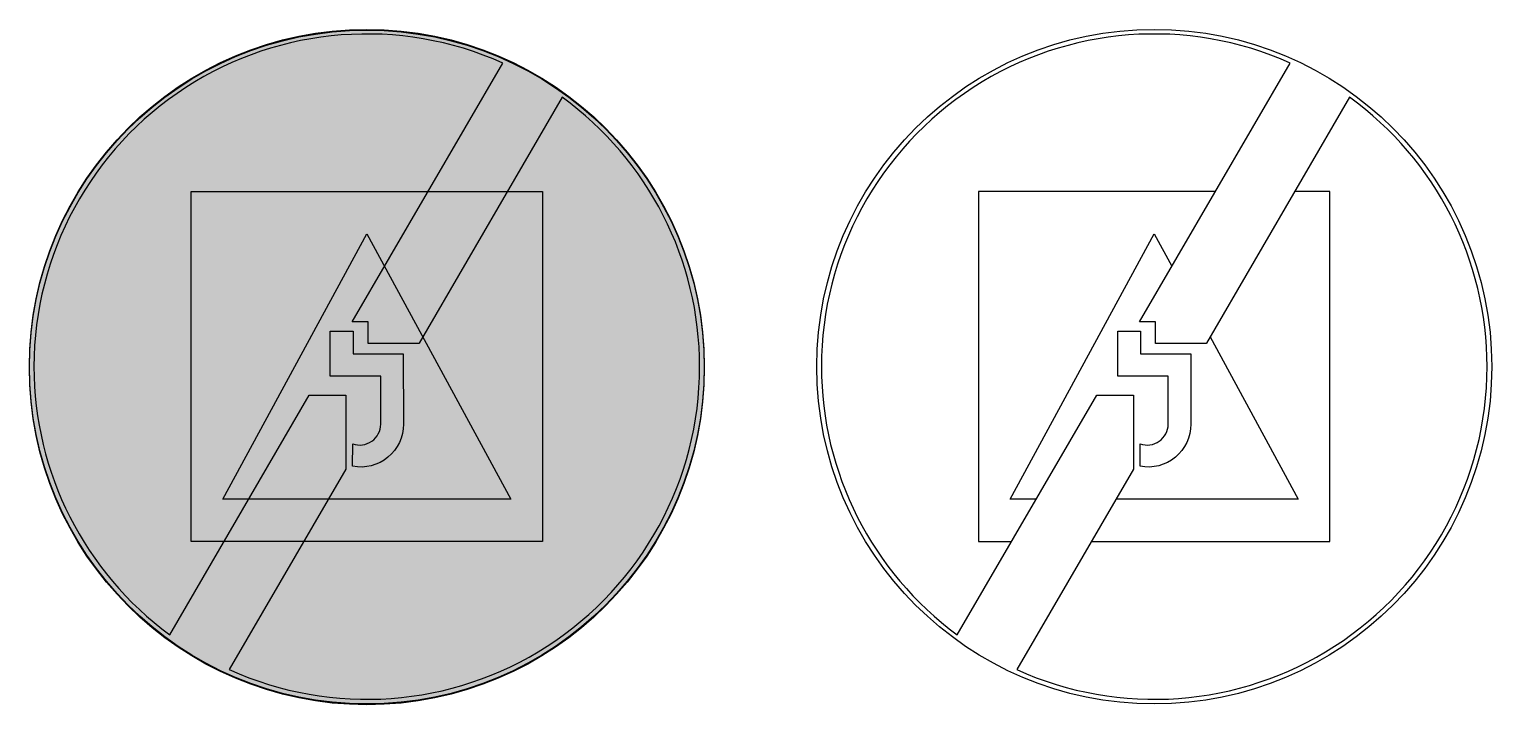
# Model space of a CAD drawing. Extents: x 639 to 1939, y 0 to 601.
import ezdxf

# ---------------------------------------------------------------- set-up
doc = ezdxf.new("R2010")
doc.units = 0
doc.header["$MEASUREMENT"] = 0

msp = doc.modelspace()

# ---------------------------------------------------------------- hatches: boundary and pattern name
at = {"true_color": 0x000000}
h = msp.add_hatch(color=18, dxfattribs=at)
edge = h.paths.add_edge_path()
edge.add_arc((938.789, 300.649), 300.001, 0, 180, ccw=False)
edge.add_arc((938.789, 300.649), 300.001, -180, 0, ccw=False)
edge = h.paths.add_edge_path(flags=16)
edge.add_line((920.182, 209.488), (816.562, 31.1968))
edge.add_arc((938.7852163762697, 300.6469307534174), 295.8747836237387, 245.600843631903, 360.0000134095136)
edge.add_arc((938.7848603931637, 300.6542761036278), 295.8751396963026, 359.9985909933844, 414.0707966322595)
edge.add_line((1112.4, 540.237), (985.252, 321.457))
edge.add_line((985.252, 321.457), (985.112, 321.357))
edge.add_line((985.112, 321.357), (939.9119999999999, 321.357))
edge.add_line((939.9119999999999, 321.357), (939.9119999999999, 340.607))
edge.add_line((939.9119999999999, 340.607), (925.687, 340.617))
edge.add_line((925.687, 340.617), (1059.68, 570.697))
edge.add_arc((938.7884255170964, 300.644993157159), 295.8764255239023, 65.8838302944093, 179.9996113795658)
edge.add_arc((938.7870895793708, 300.6445109107375), 295.8750895898407, 179.9995179914951, 233.6848278951243)
edge.add_line((763.562, 62.2368), (887.577, 275.172))
edge.add_line((887.577, 275.172), (920.182, 275.167))
edge.add_line((920.182, 275.167), (920.182, 209.488))
h = msp.add_hatch(color=7)
edge = h.paths.add_edge_path()
edge.add_line((920.182, 209.488), (816.562, 31.1968))
edge.add_arc((938.7852163762697, 300.6469307534174), 295.8747836237387, 245.600843631903, 360.0000134095136)
edge.add_arc((938.7848603931637, 300.6542761036278), 295.8751396963026, 359.9985909933844, 414.0707966322595)
edge.add_line((1112.4, 540.237), (985.252, 321.457))
edge.add_line((985.252, 321.457), (985.112, 321.357))
edge.add_line((985.112, 321.357), (939.9119999999999, 321.357))
edge.add_line((939.9119999999999, 321.357), (939.9119999999999, 340.607))
edge.add_line((939.9119999999999, 340.607), (925.687, 340.617))
edge.add_line((925.687, 340.617), (1059.68, 570.697))
edge.add_arc((938.7884255170964, 300.644993157159), 295.8764255239023, 65.8838302944093, 179.9996113795658)
edge.add_arc((938.7870895793708, 300.6445109107375), 295.8750895898407, 179.9995179914951, 233.6848278951243)
edge.add_line((763.562, 62.2368), (887.577, 275.172))
edge.add_line((887.577, 275.172), (920.182, 275.167))
edge.add_line((920.182, 275.167), (920.182, 209.488))
h.paths.add_polyline_path([(782.653, 145.26), (782.653, 456.566), (1094.92, 456.566), (1094.92, 145.26)], flags=16)
h.paths.add_polyline_path([(810.7869999999999, 182.927), (938.7869999999999, 418.736), (1066.79, 182.927)], flags=0)
edge = h.paths.add_edge_path(flags=0)
edge.add_line((906.2669999999999, 332.139), (926.579, 332.09))
edge.add_line((926.579, 332.09), (926.628, 312.022))
edge.add_line((926.628, 312.022), (971.2330000000001, 312.071))
edge.add_line((971.2330000000001, 312.071), (971.306, 249.448))
edge.add_arc((933.2919247289097, 249.3609275492974), 38.01417499207092, -100.80733244337091, 0.13123757915400347, ccw=False)
edge.add_line((926.164, 212.021), (926.2130000000001, 231.993))
edge.add_arc((932.3975273246604, 249.8210941090322), 18.87032903237195, 250.8684503087659, 358.572510576673)
edge.add_line((951.262, 249.351), (951.262, 292.1))
edge.add_line((951.262, 292.1), (906.2669999999999, 292.173))
edge.add_line((906.2669999999999, 292.173), (906.2669999999999, 332.139))
h = msp.add_hatch(color=253)
h.paths.add_polyline_path([(782.653, 145.26), (782.653, 456.566), (1094.92, 456.566), (1094.92, 145.26)])
h.paths.add_polyline_path([(810.7869999999999, 182.927), (938.7869999999999, 418.736), (1066.79, 182.927)], flags=16)
edge = h.paths.add_edge_path(flags=0)
edge.add_line((906.2669999999999, 332.139), (926.579, 332.09))
edge.add_line((926.579, 332.09), (926.628, 312.022))
edge.add_line((926.628, 312.022), (971.2330000000001, 312.071))
edge.add_line((971.2330000000001, 312.071), (971.306, 249.448))
edge.add_arc((933.2919247289097, 249.3609275492974), 38.01417499207092, -100.80733244337091, 0.13123757915400347, ccw=False)
edge.add_line((926.164, 212.021), (926.2130000000001, 231.993))
edge.add_arc((932.3975273246604, 249.8210941090322), 18.87032903237195, 250.8684503087659, 358.572510576673)
edge.add_line((951.262, 249.351), (951.262, 292.1))
edge.add_line((951.262, 292.1), (906.2669999999999, 292.173))
edge.add_line((906.2669999999999, 292.173), (906.2669999999999, 332.139))

# ---------------------------------------------------------------- linework, layer by layer
for points in [[(638.7857855039528, 299.9323701335194, -1), (1238.789785503953, 299.9323701335194, -1)], [(1338.788000719353, 300.6489999999999, -1), (1938.792000719352, 300.6489999999999, -1)], [(920.182, 209.488), (816.562, 31.1968, 0.5452130000000001), (1234.66, 300.647, 0.240412), (1112.4, 540.237), (985.252, 321.457), (985.112, 321.357), (939.9119999999999, 321.357), (939.9119999999999, 340.607), (925.687, 340.617), (1059.68, 570.697, 0.54361), (642.9119999999999, 300.647, 0.238627), (763.562, 62.2368), (887.577, 275.172), (920.182, 275.167)], [(1620.182000719352, 209.4879999999999), (1516.562000719352, 31.19699999999995, 0.5452130000000001), (1934.662000719352, 300.647, 0.240412), (1812.402000719352, 540.2370000000001), (1685.252000719353, 321.457), (1685.112000719352, 321.357), (1639.912000719352, 321.357), (1639.912000719352, 340.607), (1625.682000719352, 340.617), (1759.682000719352, 570.6969999999999, 0.54361), (1342.912000719352, 300.647, 0.238627), (1463.562000719352, 62.23699999999994), (1587.582000719352, 275.172), (1620.182000719352, 275.167)], [(906.2669999999999, 332.139), (926.579, 332.09), (926.628, 312.022), (971.2330000000001, 312.071), (971.306, 249.448, -0.471303), (926.164, 212.021), (926.2130000000001, 231.993, 0.5079), (951.262, 249.351), (951.262, 292.1), (906.2669999999999, 292.173)], [(1606.262000719353, 332.139), (1626.582000719352, 332.0899999999999), (1626.632000719353, 312.022), (1671.232000719353, 312.0709999999999), (1671.302000719353, 249.449, -0.471303), (1626.162000719352, 212.022), (1626.212000719353, 231.992, 0.5079), (1651.262000719353, 249.3509999999999), (1651.262000719353, 292.0999999999999), (1606.262000719353, 292.1729999999999)]]:
    msp.add_lwpolyline(points, format="xyb", close=True)
at = {"color": 7}
msp.add_lwpolyline([(638.788, 300.649, -1), (1238.79, 300.649, -1)], format="xyb", close=True, dxfattribs=at)
for points in [[(782.653, 145.26), (782.653, 456.566), (1094.92, 456.566), (1094.92, 145.26)], [(810.7869999999999, 182.927), (938.7869999999999, 418.736), (1066.79, 182.927)]]:
    msp.add_lwpolyline(points, close=True)
for points in [[(1693.192000719352, 456.5659999999999), (1482.652000719352, 456.5659999999999), (1482.652000719352, 145.2599999999999), (1511.802000719353, 145.2599999999999)], [(1582.852000719352, 145.264), (1794.922000719353, 145.264), (1794.922000719353, 456.5639999999999), (1763.762000719353, 456.5639999999999)], [(1533.852000719352, 182.9239999999999), (1510.792000719352, 182.9239999999999), (1638.792000719352, 418.734), (1654.412000719352, 389.9469999999999)], [(1688.532000719352, 327.098), (1766.792000719352, 182.9239999999999), (1604.742000719352, 182.9239999999999)]]:
    msp.add_lwpolyline(points)

doc.saveas('drawing.dxf')
